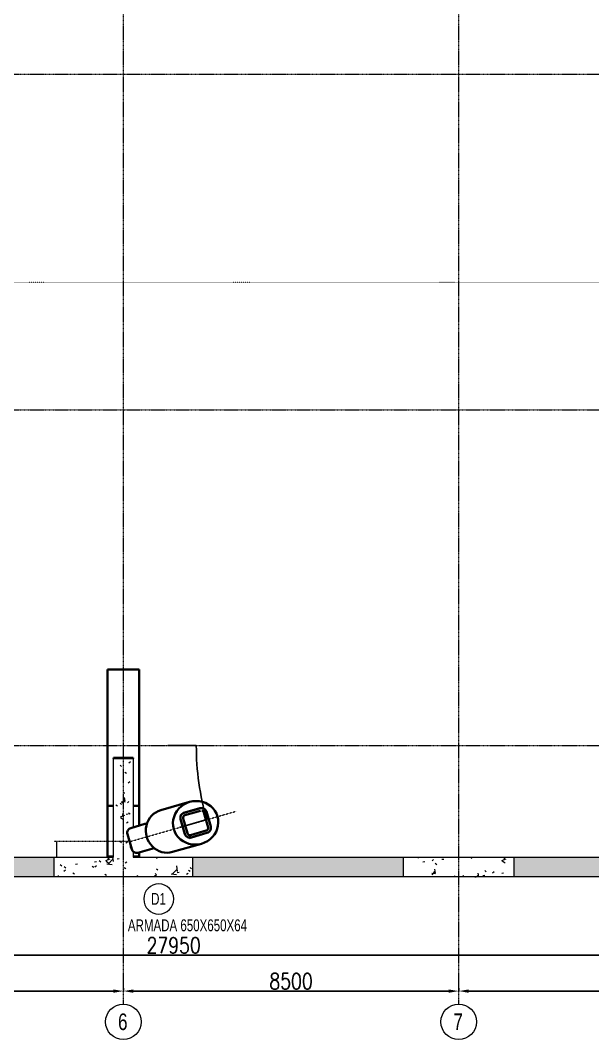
# Model space of a CAD drawing. Header units: metres. Extents: x -5444 to 112500, y -2287 to 89414.
# Drawn here: x 10069 to 24574, y -2001 to 23814 of the extents above; entities that cross this region are included whole.
import ezdxf

# ---------------------------------------------------------------- set-up
doc = ezdxf.new("R2010")
doc.units = ezdxf.units.M
doc.header["$LTSCALE"] = 10
for name, pattern in [('Dot', [0.714375, 0, -0.714375]), ('Grid Line', [3.33375, 1.905, -0.47625, 0.47625, -0.47625]), ('Hidden 0_75', [0.225, 0.1125, -0.1125])]:
    doc.linetypes.add(name, pattern=pattern)
doc.layers.add('COTAS', color=8, linetype='Continuous')
for name, color, linetype, lineweight in [('E_CIMENTACION-1', 254, 'Continuous', 18), ('E_CIMENTACION-2', 253, 'Continuous', 18), ('E_COLUMNAS-1', 4, 'Continuous', 35), ('E_DETALLES-1', 7, 'Hidden 0_75', 9), ('E_DIM', 2, 'Continuous', 9), ('E_DIM-1', 2, 'Continuous', 18), ('E_EJES', 8, 'Continuous', 9), ('E_EJES-1', 8, 'Grid Line', 9), ('E_MUROS-1', 10, 'Continuous', 18), ('E_MUROS-2', 253, 'Continuous', 18), ('E_TEXTO', 3, 'Continuous', 9), ('E_TEXTO-1', 3, 'Dot', 9)]:
    doc.layers.add(name, color=color, linetype=linetype, lineweight=lineweight)
doc.styles.add('Arial Narrow', font='', dxfattribs={"width": 0.85, "height": 0.3})
doc.styles.add('CNI_COTAS', font='romans.shx', dxfattribs={"width": 0.8})
doc.styles.add('Swis721 LtCn BT', font='swisscl.ttf', dxfattribs={"height": 0.42})
doc.styles.add('Yu Gothic UI Light', font='Yu Gothic UI Light.ttf', dxfattribs={"height": 0.225})
doc.styles.get('Arial Narrow').set_extended_font_data('Arial Narrow')
doc.dimstyles.new('1.5', dxfattribs={"dimscale": 0, "dimtxt": 400, "dimasz": 250, "dimexe": 4, "dimexo": 4, "dimgap": 50, "dimtad": 1, "dimdec": 0, "dimzin": 4, "dimdsep": 46, "dimtxsty": 'CNI_COTAS', "dimcen": 0, "dimclrd": 256, "dimclrt": 3, "dimadec": 0, "dimazin": 0, "dimtfac": 1, "dimtdec": 0, "dimtmove": 2, "dimatfit": 0, "dimfxl": 0.05, "dimtolj": 1, "dimtzin": 0, "dimarcsym": 0})
doc.dimstyles.new('CNI_COTAS_1', dxfattribs={"dimscale": 0.3048, "dimtxt": 0.235657, "dimasz": 0.492126, "dimexe": 0.246063, "dimexo": 0.0625, "dimgap": 0.049213, "dimtad": 1, "dimrnd": 0.01, "dimzin": 0, "dimdsep": 46, "dimtxsty": 'Yu Gothic UI Light', "dimblk1": 'OPEN30', "dimblk2": 'OPEN30', "dimsah": 1, "dimcen": 0.09, "dimdle": 0.246063, "dimazin": 0, "dimtfac": 1, "dimtdec": 4, "dimtix": 1, "dimtmove": 2, "dimatfit": 3, "dimfxl": 0.246063, "dimfxlon": 1, "dimtvp": 1, "dimtolj": 1, "dimtzin": 0, "dimlwd": 18, "dimlwe": 18, "dimarcsym": 2})
doc.dimstyles.new('CNI_COTAS_RADIAL', dxfattribs={"dimscale": 0.3048, "dimtxt": 0.235657, "dimasz": 0.984252, "dimexe": 1.181102, "dimexo": 0.738189, "dimgap": 0.492126, "dimtad": 1, "dimrnd": 0.01, "dimzin": 0, "dimdsep": 46, "dimtxsty": 'Yu Gothic UI Light', "dimblk1": 'OPEN30', "dimblk2": 'OPEN30', "dimsah": 1, "dimcen": 0.09, "dimdle": 0.246063, "dimazin": 0, "dimtfac": 1, "dimtdec": 4, "dimtix": 1, "dimtmove": 0, "dimatfit": 3, "dimfxl": 1, "dimtvp": 1, "dimtolj": 1, "dimtzin": 0, "dimarcsym": 2})
pattern_1 = [(50, (95341.5, -135213.6), (1092.9874, -96.024), [114, -1257]), (355, (95341.5, -135213.6), (-211.8535, 1146.828), [91, -1006]), (100.451, (95432.5, -135221.6), (882.091, 1050.433), [97, -1069]), (46.184, (95341.5, -134908.6), (1626.246, -252.121), [171, -1886]), (96.636, (95477.5, -134929.6), (1423.989, 1484.504), [146, -1603]), (351.184, (95341.5, -134908.6), (1424.305, 1484.244), [137, -1509]), (21, (95493.5, -134984.6), (909.395, -613.8754), [114, -1257]), (326, (95493.5, -134984.6), (370.702, 1105.747), [91, -1006]), (71.451, (95569.5, -135036.6), (1280.754, 491.083), [97, -1069]), (37.5, (95341.5, -135213.64), (19.0208, 507.4399), [50, -943, 50, -971, -1010]), (37.5, (95341.5, -135213.64), (19.0208, 507.4399), [-2015, 50, -959]), (7.5, (95341.5, -135213.64), (400.9215, 601.4765), [50, -532, 50, -920, -385]), (7.5, (95341.5, -135213.64), (400.9215, 601.4765), [-1553, 50, -335]), (327.5, (95001.5, -135213.64), (813.8092, -34.6925), [50, -331, 50, -1138, -1577]), (327.5, (95001.5, -135213.64), (813.8092, -34.6925), [-1570, 50, -1527]), (317.5, (94849.5, -135213.64), (888.673, 152.753), [50, -445, 50, -739, -1120]), (317.5, (94849.5, -135213.64), (888.673, 152.753), [-1285, 50, -1070])]

# ---------------------------------------------------------------- blocks, each defined once
blk = doc.blocks.new('EST_SCM_RECALCE_14 - EST_SCM_RECALCE_14-1579299-_0_00m_LOC COLUMNAS Y MUROS PISO 1')
at = {"layer": 'E_COLUMNAS-1'}
for p, q in [((-82.262, 142.566), (-83.062, 142.566)), ((-83.062, 142.566), (-83.062, 139.116)), ((-82.262, 139.116), (-82.262, 142.566)), ((-82.912, 140.316), (-82.912, 140.335)), ((-82.912, 140.335), (-82.412, 140.335)), ((-82.412, 140.335), (-82.412, 140.316)), ((-83.062, 139.116), (-82.912, 139.116)), ((-83.062, 137.832), (-83.062, 139.116)), ((-82.412, 139.116), (-82.262, 139.116)), ((-82.262, 139.116), (-82.262, 138.616)), ((-82.262, 137.94), (-82.262, 137.832)), ((-82.912, 137.832), (-83.062, 137.832)), ((-82.262, 137.832), (-82.412, 137.832))]:
    blk.add_line(p, q, dxfattribs=at)
blk = doc.blocks.new('EST_SCM_CAMISA_3 - EST_SCM_CAMISA_4-2886399-_0_00m_LOC COLUMNAS Y MUROS PISO 1')
at = {"layer": 'E_COLUMNAS-1'}
for p, q in [((-80.982, 139.233), (-81.716, 139.023)), ((-81.129, 138.957), (-80.732, 139.07)), ((-80.558, 138.987), (-80.449, 138.609)), ((-81.104, 138.421), (-81.212, 138.8)), ((-80.543, 138.449), (-80.94, 138.335)), ((-81.414, 137.965), (-80.679, 138.175))]:
    blk.add_line(p, q, dxfattribs=at)
at = {"layer": 'E_COLUMNAS-1', "flags": 128}
for points in [[(-80.982, 139.233), (-81.059, 139.205), (-81.132, 139.167), (-81.198, 139.119), (-81.257, 139.063), (-81.308, 139), (-81.348, 138.931), (-81.378, 138.857), (-81.397, 138.78), (-81.405, 138.701), (-81.401, 138.623), (-81.385, 138.546), (-81.357, 138.472), (-81.32, 138.403), (-81.272, 138.34), (-81.215, 138.285), (-81.15, 138.238), (-81.079, 138.201), (-81.003, 138.174), (-80.923, 138.157), (-80.842, 138.152), (-80.76, 138.158), (-80.679, 138.175)], [(-80.679, 138.175), (-80.602, 138.203), (-80.53, 138.241), (-80.463, 138.289), (-80.404, 138.345), (-80.354, 138.408), (-80.313, 138.477), (-80.283, 138.551), (-80.264, 138.628), (-80.257, 138.707), (-80.261, 138.786), (-80.277, 138.862), (-80.304, 138.936), (-80.342, 139.005), (-80.39, 139.068), (-80.446, 139.123), (-80.511, 139.17), (-80.582, 139.207), (-80.658, 139.235), (-80.738, 139.251), (-80.82, 139.256), (-80.901, 139.25), (-80.982, 139.233)], [(-81.212, 138.8), (-81.217, 138.832), (-81.213, 138.863), (-81.202, 138.893), (-81.183, 138.92), (-81.158, 138.942), (-81.129, 138.957)], [(-80.732, 139.07), (-80.701, 139.078), (-80.67, 139.078), (-80.639, 139.072), (-80.611, 139.059), (-80.588, 139.039), (-80.569, 139.015), (-80.558, 138.987)], [(-81.076, 138.372), (-81.093, 138.395), (-81.104, 138.42)], [(-80.94, 138.335), (-80.969, 138.33), (-80.999, 138.331), (-81.028, 138.339), (-81.054, 138.353), (-81.075, 138.371)], [(-80.449, 138.609), (-80.445, 138.58), (-80.447, 138.552), (-80.455, 138.524), (-80.47, 138.498), (-80.491, 138.477), (-80.515, 138.46), (-80.543, 138.449)]]:
    blk.add_lwpolyline(points, dxfattribs=at)
at = {"layer": 'E_COLUMNAS-1'}
blk.add_ellipse((-81.565, 138.494), major_axis=(-0.151, 0.529), ratio=0.954563, start_param=0, end_param=3.141593, dxfattribs=at)
blk = doc.blocks.new('Grid - CNI_NOMBRE EJES-372759-_0_00m_LOC COLUMNAS Y MUROS PISO 1')
at = {"layer": 'E_EJES'}
blk.add_circle((0, 0), 0.003, dxfattribs=at)
blk = doc.blocks.new('DIMBLOCK19-_0_00m_LOC COLUMNAS Y MUROS PISO 1')
at = {"layer": 'COTAS', "color": 0, "lineweight": -2, "transparency": 16777216}
for p, q in [((4179, -701), (4179, -776)), ((12679, -701), (12679, -776))]:
    blk.add_line(p, q, dxfattribs=at)
at = {"layer": 'COTAS', "lineweight": -2, "transparency": 16777216}
blk.add_line((4429, -772), (12429, -772), dxfattribs=at)
at = {"layer": 'COTAS', "transparency": 16777216}
for points in [[(4429, -731), (4429, -814), (4179, -772)], [(12429, -731), (12429, -814), (12679, -772)]]:
    blk.add_solid(points, dxfattribs=at)
at = {"layer": 'Defpoints', "color": 0, "transparency": 16777216}
for p in [(4179, -697), (12679, -697), (12679, -772)]:
    blk.add_point(p, dxfattribs=at)
at = {"layer": 'COTAS', "color": 3, "transparency": 16777216, "insert": (8429, -522), "char_height": 400, "width": 2.26, "attachment_point": 5, "style": 'CNI_COTAS'}
blk.add_mtext('\\A1;8500', dxfattribs=at)
blk = doc.blocks.new('DIMBLOCK20-_0_00m_LOC COLUMNAS Y MUROS PISO 1')
at = {"layer": 'COTAS', "color": 0, "lineweight": -2, "transparency": 16777216}
for p, q in [((12679, -701), (12679, -776)), ((21179, -701), (21179, -776))]:
    blk.add_line(p, q, dxfattribs=at)
at = {"layer": 'COTAS', "lineweight": -2, "transparency": 16777216}
blk.add_line((12929, -772), (20929, -772), dxfattribs=at)
at = {"layer": 'COTAS', "transparency": 16777216}
for points in [[(12929, -731), (12929, -814), (12679, -772)], [(20929, -731), (20929, -814), (21179, -772)]]:
    blk.add_solid(points, dxfattribs=at)
at = {"layer": 'Defpoints', "color": 0, "transparency": 16777216}
for p in [(12679, -697), (21179, -697), (21179, -772)]:
    blk.add_point(p, dxfattribs=at)
at = {"layer": 'COTAS', "color": 3, "transparency": 16777216, "insert": (16929, -522), "char_height": 400, "width": 2.26, "attachment_point": 5, "style": 'CNI_COTAS'}
blk.add_mtext('\\A1;8500', dxfattribs=at)
blk = doc.blocks.new('DIMBLOCK21-_0_00m_LOC COLUMNAS Y MUROS PISO 1')
at = {"layer": 'COTAS', "color": 0, "lineweight": -2, "transparency": 16777216}
for p, q in [((21179, -701), (21179, -776)), ((29679, -701), (29679, -776))]:
    blk.add_line(p, q, dxfattribs=at)
at = {"layer": 'COTAS', "lineweight": -2, "transparency": 16777216}
blk.add_line((21429, -772), (29429, -772), dxfattribs=at)
at = {"layer": 'COTAS', "transparency": 16777216}
for points in [[(21429, -731), (21429, -814), (21179, -772)], [(29429, -731), (29429, -814), (29679, -772)]]:
    blk.add_solid(points, dxfattribs=at)
at = {"layer": 'Defpoints', "color": 0, "transparency": 16777216}
for p in [(21179, -697), (29679, -697), (29679, -772)]:
    blk.add_point(p, dxfattribs=at)
at = {"layer": 'COTAS', "color": 3, "transparency": 16777216, "insert": (25429, -522), "char_height": 400, "width": 2.26, "attachment_point": 5, "style": 'CNI_COTAS'}
blk.add_mtext('\\A1;8500', dxfattribs=at)
blk = doc.blocks.new('DIMBLOCK92-_0_00m_LOC COLUMNAS Y MUROS PISO 1')
at = {"layer": 'COTAS', "color": 0, "lineweight": -2, "transparency": 16777216}
for p, q in [((-20, 206), (-20, 131)), ((27929, 206), (27929, 131))]:
    blk.add_line(p, q, dxfattribs=at)
at = {"layer": 'COTAS', "lineweight": -2, "transparency": 16777216}
blk.add_line((230, 135), (27679, 135), dxfattribs=at)
at = {"layer": 'COTAS', "transparency": 16777216}
for points in [[(230, 177), (230, 94), (-20, 135)], [(27679, 177), (27679, 94), (27929, 135)]]:
    blk.add_solid(points, dxfattribs=at)
at = {"layer": 'Defpoints', "color": 0, "transparency": 16777216}
for p in [(-20, 210), (27929, 210), (27929, 135)]:
    blk.add_point(p, dxfattribs=at)
at = {"layer": 'COTAS', "color": 3, "transparency": 16777216, "insert": (13954, 385), "char_height": 400, "width": 2.88, "attachment_point": 5, "style": 'CNI_COTAS'}
blk.add_mtext('\\A1;27950', dxfattribs=at)
blk = doc.blocks.new('_Open30')
at = {"color": 0, "linetype": 'ByBlock', "lineweight": -2}
for p, q in [((-1, 0), (0, 0)), ((0, 0), (-1, 0)), ((0, 0), (-1, 0))]:
    blk.add_line(p, q, dxfattribs=at)
blk = doc.blocks.new('DIMBLOCK97-_0_00m_LOC COLUMNAS Y MUROS PISO 1')
at = {"layer": 'Defpoints', "color": 0, "transparency": 16777216}
for p in [(11060, 3019), (10985, 2619), (11060, 2619)]:
    blk.add_point(p, dxfattribs=at)
at = {"layer": 'E_DIM-1', "color": 0, "lineweight": 18, "transparency": 16777216}
for p, q in [((10985, 3019), (10985, 3019)), ((10985, 3019), (10985, 2619)), ((10985, 2619), (10985, 2619))]:
    blk.add_line(p, q, dxfattribs=at)
at = {"layer": 'E_DIM-1', "color": 0, "lineweight": 18, "transparency": 16777216, "xscale": 0.15, "yscale": 0.15, "zscale": 0.15}
for p, rotation in [((10985, 3019), 90), ((10985, 2619), 270)]:
    blk.add_blockref('_Open30', p, dxfattribs=dict(at, rotation=rotation))
at = {"layer": 'E_DIM-1', "color": 0, "transparency": 16777216, "insert": (10826, 3021), "char_height": 0.225, "width": 0.694, "attachment_point": 1, "rotation": 90, "line_spacing_factor": 1.142579, "style": 'Yu Gothic UI Light'}
blk.add_mtext('\\A1;400.02', dxfattribs=at)
blk = doc.blocks.new('DIMBLOCK98-_0_00m_LOC COLUMNAS Y MUROS PISO 1')
at = {"layer": 'Defpoints', "color": 0, "transparency": 16777216}
for p in [(13808, 5449), (21361, 5449), (14557, 4815), (14099, 3373)]:
    blk.add_point(p, dxfattribs=at)
at = {"layer": 'E_DIM', "color": 0, "lineweight": -2, "transparency": 16777216}
for p, q in [((13808, 5449), (14528, 5449)), ((14099, 3373), (14792, 3571))]:
    blk.add_line(p, q, dxfattribs=at)
blk.add_arc((21361, 5449), 6833, 180.0025, 195.9518, dxfattribs=at)
at = {"layer": 'E_DIM', "color": 0, "lineweight": -2, "transparency": 16777216, "xscale": 0.3, "yscale": 0.3, "zscale": 0.3}
for p, rotation in [((14528, 5449), 90.00125772591491), ((14791, 3571), 285.953040564548)]:
    blk.add_blockref('_Open30', p, dxfattribs=dict(at, rotation=rotation))
at = {"layer": 'E_DIM', "color": 0, "transparency": 16777216, "insert": (14594, 4501), "char_height": 0.225, "width": 0.977, "attachment_point": 5, "rotation": 277.9771, "style": 'Yu Gothic UI Light'}
blk.add_mtext('\\A1;15.95°', dxfattribs=at)
blk = doc.blocks.new('DIMBLOCK120-_0_00m_LOC COLUMNAS Y MUROS PISO 1')
at = {"layer": 'Defpoints', "color": 0, "transparency": 16777216}
for p in [(21179, 5449), (27559, 5449), (26741, 4404), (27313, 3695)]:
    blk.add_point(p, dxfattribs=at)
at = {"layer": 'E_DIM', "color": 0, "lineweight": -2, "transparency": 16777216}
for p, q in [((27558, 5449), (26838, 5449)), ((27313, 3695), (26620, 3893))]:
    blk.add_line(p, q, dxfattribs=at)
blk.add_arc((21179, 5449), 5659, 344.0487, 359.997, dxfattribs=at)
at = {"layer": 'E_DIM', "color": 0, "lineweight": -2, "transparency": 16777216, "xscale": 0.3, "yscale": 0.3, "zscale": 0.3}
for p, rotation in [((26839, 5449), 89.99848135152168), ((26621, 3893), 254.0472203580177)]:
    blk.add_blockref('_Open30', p, dxfattribs=dict(at, rotation=rotation))
at = {"layer": 'E_DIM', "color": 0, "transparency": 16777216, "insert": (26784, 4663), "char_height": 0.225, "width": 0.977, "attachment_point": 5, "rotation": 82.0229, "style": 'Yu Gothic UI Light'}
blk.add_mtext('\\A1;15.95°', dxfattribs=at)
blk = doc.blocks.new('CNI_TAG COLUMNAS CONCRETO MARCA - CNI_COLUMNA CONCRETO-582370-_0_00m_LOC COLUMNAS Y MUROS PISO 1')
at = {"layer": 'E_TEXTO'}
for start, end in [(360, 180), (180, 360)]:
    blk.add_arc((0.00026, -0.00015), 0.00254, start, end, dxfattribs=at)

msp = doc.modelspace()

# ---------------------------------------------------------------- hatches: boundary and pattern name
at = {"layer": 'E_CIMENTACION-1'}
h = msp.add_hatch(dxfattribs=at)
h.set_pattern_fill('FP_1', color=256, scale=1000, style=0, pattern_type=2)
h.set_pattern_definition(pattern_1)
h.paths.add_polyline_path([(10929.4029, 2118.7626), (14429.4029, 2118.7626), (14429.4029, 2618.7626), (12929.4029, 2618.7626), (12929.4029, 2762.6228), (12908.2542, 2786.2145), (12891.6438, 2822.606), (12783.4642, 3201.4637), (12778.354, 3241.1403), (12785.2443, 3280.218), (12803.4606, 3314.8718), (12831.2197, 3341.7094), (12869.3167, 3359.1071), (12929.4029, 3376.6309), (12929.4029, 5118.7626), (12429.4029, 5118.7626), (12429.4029, 2618.7626), (10929.4029, 2618.7626)])
h = msp.add_hatch(dxfattribs=at)
h.set_pattern_fill('FP_1', color=256, scale=1000, style=0, pattern_type=2)
h.set_pattern_definition(pattern_1)
h.paths.add_polyline_path([(19779.5897, 2118.7626), (22579.5897, 2118.7626), (22579.5897, 2618.7626), (19779.5897, 2618.7626)])
at = {"layer": 'E_MUROS-1'}
h = msp.add_hatch(color=256, dxfattribs=at)
h.paths.add_polyline_path([(17010.8424, 2118.7626), (19779.5897, 2118.7626), (19779.5897, 2618.7626), (14429.4029, 2618.7626), (14429.4029, 2118.7626)])
h.paths.add_polyline_path([(27929.4029, 2118.7626), (27929.4029, 2618.7626), (22579.5897, 2618.7626), (22579.5897, 2118.7626), (27210.709, 2118.7626)])
h.paths.add_polyline_path([(479.5631, 2118.7626), (2929.4029, 2118.7626), (2929.4029, 2618.7626), (479.5631, 2618.7626)])
h.paths.add_polyline_path([(10210.9313, 2118.7626), (10929.4029, 2118.7626), (10929.4029, 2618.7626), (5429.4029, 2618.7626), (5429.4029, 2118.7626)])

# ---------------------------------------------------------------- linework, layer by layer
at = {"layer": 'E_CIMENTACION-2'}
for p, q in [((12429.4029, 5118.7626), (12929.4029, 5118.7626)), ((12429.4029, 3118.7626), (12429.4029, 5118.7626)), ((12929.4029, 5118.7626), (12929.4029, 3375.9745)), ((12429.4029, 2618.7626), (12429.4029, 3118.7626)), ((10929.4029, 2618.7626), (12429.4029, 2618.7626)), ((10929.4029, 2118.7626), (10929.4029, 2618.7626)), ((12929.4029, 2762.6228), (12929.4029, 2618.7626)), ((12929.4029, 2618.7626), (14429.4029, 2618.7626)), ((14429.4029, 2618.7626), (14429.4029, 2118.7626)), ((19779.5897, 2118.7626), (19779.5897, 2618.7626)), ((19779.5897, 2618.7626), (22579.5897, 2618.7626)), ((22579.5897, 2618.7626), (22579.5897, 2118.7626)), ((14429.4029, 2118.7626), (10929.4029, 2118.7626)), ((22579.5897, 2118.7626), (19779.5897, 2118.7626))]:
    msp.add_line(p, q, dxfattribs=at)
at = {"layer": 'E_COLUMNAS-1'}
for p, q in [((14620.8789, 3857.7549), (14206.0897, 3739.7721)), ((14620.741, 3857.7156), (14223.8496, 3744.3866)), ((14241.428, 3682.848), (14638.3194, 3796.177)), ((14720.3675, 3753.0472), (14828.5848, 3374.2001)), ((14893.0544, 3392.6089), (14784.8372, 3771.4559)), ((12865.8044, 3358.1039), (13227.4376, 3461.404)), ((13281.2674, 3476.7154), (13227.563, 3461.4397)), ((14130.0671, 3584.4919), (14238.2844, 3205.6449)), ((14302.754, 3224.0537), (14194.5368, 3602.9007)), ((12891.6438, 2822.606), (12783.4642, 3201.4637)), ((14344.7885, 3103.0037), (14402.2427, 3119.3459)), ((14781.6935, 3294.2528), (14384.8021, 3180.9238)), ((14402.3806, 3119.3852), (14799.272, 3232.7142)), ((13044.1479, 2733.0491), (13460.5103, 2851.4793))]:
    msp.add_line(p, q, dxfattribs=at)
at = {"layer": 'E_COLUMNAS-1', "flags": 128}
for points in [[(14223.8496, 3744.3866), (14191.6756, 3730.6638), (14164.0901, 3709.4886), (14142.9729, 3682.3042), (14129.7633, 3650.9631), (14125.3614, 3617.6011), (14130.0671, 3584.4919)], [(14194.5368, 3602.9007), (14192.7173, 3627.8517), (14200.9897, 3651.8068), (14218.0947, 3671.1189), (14241.428, 3682.848)], [(14784.8372, 3771.4559), (14771.3444, 3802.0561), (14749.9842, 3828.0619), (14722.2121, 3847.701), (14689.9208, 3859.6351), (14655.3109, 3863.0509), (14620.741, 3857.7156)], [(14664.329, 3798.5374), (14689.055, 3791.1697), (14708.7331, 3775.1957), (14720.3675, 3753.0472)], [(14828.5848, 3374.2001), (14830.4043, 3349.2491), (14822.1319, 3325.294), (14805.0269, 3305.9819), (14781.6935, 3294.2528)], [(14799.272, 3232.7142), (14831.446, 3246.437), (14859.0315, 3267.6122), (14880.1486, 3294.7966), (14893.3583, 3326.1377), (14897.7602, 3359.4997), (14893.0544, 3392.6089)], [(14238.2844, 3205.6449), (14251.7771, 3175.0447), (14273.1374, 3149.0389), (14300.9095, 3129.3998), (14333.2008, 3117.4657), (14367.8107, 3114.0499), (14402.3806, 3119.3852)], [(14384.8021, 3180.9238), (14358.7926, 3178.5634), (14334.0666, 3185.9311), (14314.3885, 3201.9051), (14302.754, 3224.0537)]]:
    msp.add_lwpolyline(points, dxfattribs=at)
at = {"layer": 'E_COLUMNAS-1'}
for centre, start_param, end_param in [((12900.9491, 3235.0232), 0.0010669628, 1.5718632896), ((13009.1287, 2856.1655), 1.5718632896, 3.1426596164)]:
    msp.add_ellipse(centre, major_axis=(-35.0193, 123.1164), ratio=0.9545626407, start_param=start_param, end_param=end_param, dxfattribs=at)
at = {"layer": 'E_DETALLES-1'}
for q in [(15542.0076, 3785.1732), (10929.4029, 3018.7789)]:
    msp.add_line((12861.2044, 3018.7789), q, dxfattribs=at)
at = {"layer": 'E_EJES-1'}
for p, q in [((12679.4029, -1101.314), (12679.4029, 38666.2144)), ((21179.4029, -1101.314), (21179.4029, 38666.2144)), ((-3637.6038, 22448.7789), (105501.3014, 22448.7789)), ((-3637.6038, 13948.7789), (105501.3014, 13948.7789)), ((-3637.6038, 5448.7789), (105501.3014, 5448.7789))]:
    msp.add_line(p, q, dxfattribs=at)
at = {"layer": 'E_MUROS-2'}
for p, q in [((5429.4029, 2618.7626), (10929.4029, 2618.7626)), ((14429.4029, 2618.7626), (19779.5897, 2618.7626)), ((22579.5897, 2618.7626), (27929.4029, 2618.7626)), ((10929.4029, 2118.7626), (5429.4029, 2118.7626)), ((19779.5897, 2118.7626), (14429.4029, 2118.7626)), ((27929.4029, 2118.7626), (22579.5897, 2118.7626))]:
    msp.add_line(p, q, dxfattribs=at)
at = {"layer": 'E_TEXTO-1'}
msp.add_line((-3641.033, 17181.0897), (106016.4127, 17181.0897), dxfattribs=at)

# ---------------------------------------------------------------- block references
at = {"layer": 'E_COLUMNAS-1', "xscale": 1000, "yscale": 1000, "zscale": 1000}
for name, p in [('EST_SCM_RECALCE_14 - EST_SCM_RECALCE_14-1579299-_0_00m_LOC COLUMNAS Y MUROS PISO 1', (95341.5002, -135196.9469)), ('EST_SCM_CAMISA_3 - EST_SCM_CAMISA_4-2886399-_0_00m_LOC COLUMNAS Y MUROS PISO 1', (95341.5002, -135213.6412))]:
    msp.add_blockref(name, p, dxfattribs=at)
at = {"layer": 'E_EJES', "xscale": 149999.9999999999, "yscale": 149999.9999999999, "zscale": 149999.9999999999}
for p in [(12679.4029, -1551.314), (21179.4029, -1551.314)]:
    msp.add_blockref('Grid - CNI_NOMBRE EJES-372759-_0_00m_LOC COLUMNAS Y MUROS PISO 1', p, dxfattribs=at)
at = {"layer": 'E_TEXTO', "xscale": 149999.9999999999, "yscale": 149999.9999999999, "zscale": 149999.9999999999}
msp.add_blockref('CNI_TAG COLUMNAS CONCRETO MARCA - CNI_COLUMNA CONCRETO-582370-_0_00m_LOC COLUMNAS Y MUROS PISO 1', (13537.7726, 1583.3045), dxfattribs=at)

# ---------------------------------------------------------------- texts
at = {"layer": 'E_EJES', "char_height": 420, "width": 312.658125, "attachment_point": 1, "style": 'Swis721 LtCn BT'}
for s, insert in [('6', (12544.9698, -1338.7145)), ('7', (21044.9698, -1338.7145))]:
    msp.add_mtext(s, dxfattribs=dict(at, insert=insert))
at = {"layer": 'E_TEXTO', "char_height": 300, "attachment_point": 1, "style": 'Arial Narrow'}
for s, insert, width in [('D1', (13383.5568, 1714.5158), 459.968203), ('ARMADA 650X650X64', (12794.229, 1043.8001), 3771.739266)]:
    msp.add_mtext(s, dxfattribs=dict(at, insert=insert, width=width))

# ---------------------------------------------------------------- dimensions: what is measured, and where the dimension line sits
at = {"layer": 'COTAS'}
for base, p1, p2, picture, middle in [((27929.4029, 135.349), (-20.4369, 210.349), (27929.4029, 210.349), 'DIMBLOCK92-_0_00m_LOC COLUMNAS Y MUROS PISO 1', (13954.483, 385.349)), ((12679.4029, -772.1869), (4179.4029, -697.1869), (12679.4029, -697.1869), 'DIMBLOCK19-_0_00m_LOC COLUMNAS Y MUROS PISO 1', (8429.4029, -522.1869)), ((21179.4029, -772.1869), (12679.4029, -697.1869), (21179.4029, -697.1869), 'DIMBLOCK20-_0_00m_LOC COLUMNAS Y MUROS PISO 1', (16929.4029, -522.1869)), ((29679.4029, -772.1869), (21179.4029, -697.1869), (29679.4029, -697.1869), 'DIMBLOCK21-_0_00m_LOC COLUMNAS Y MUROS PISO 1', (25429.4029, -522.1869))]:
    dim = msp.add_linear_dim(base=base, p1=p1, p2=p2, dimstyle='1.5', override={"dimscale": 1}, dxfattribs=at)
    dim.commit()
    dim.dimension.update_dxf_attribs({"geometry": picture, "text_midpoint": middle})
at = {"layer": 'E_DIM'}
for base, center, p1, p2, override, picture, middle in [((14557.3594, 4815.4374), (21361.2044, 5448.7789), (13807.9454, 5448.7789), (14098.8875, 3372.6106), {"dimpost": '<>', "dimfxl": 2.096455}, 'DIMBLOCK98-_0_00m_LOC COLUMNAS Y MUROS PISO 1', (14594.3319, 4500.5089)), ((26741.3921, 4404.2434), (21179.4029, 5448.7789), (27312.904, 3695.3191), (27558.6236, 5448.7789), {"dimpost": '<>', "dimfxl": 1.770593}, 'DIMBLOCK120-_0_00m_LOC COLUMNAS Y MUROS PISO 1', (26783.5977, 4663.4397))]:
    dim = msp.add_angular_dim_3p(base=base, center=center, p1=p1, p2=p2, dimstyle='CNI_COTAS_RADIAL', override=override, dxfattribs=at)
    dim.commit()
    dim.dimension.update_dxf_attribs({"geometry": picture, "text_midpoint": middle})
at = {"layer": 'E_DIM-1'}
dim = msp.add_linear_dim(base=(10984.8026, 2618.7626), p1=(11059.8026, 3018.7789), p2=(11059.8026, 2618.7626), angle=90, dimstyle='CNI_COTAS_1', override={"dimpost": '<>', "dimfxl": 0.400016}, dxfattribs=at)
dim.commit()
dim.dimension.update_dxf_attribs({"geometry": 'DIMBLOCK97-_0_00m_LOC COLUMNAS Y MUROS PISO 1', "text_midpoint": (10826.2478, 3021.4328), "dimtype": 160, "text_rotation": 90})

doc.saveas('drawing.dxf')
